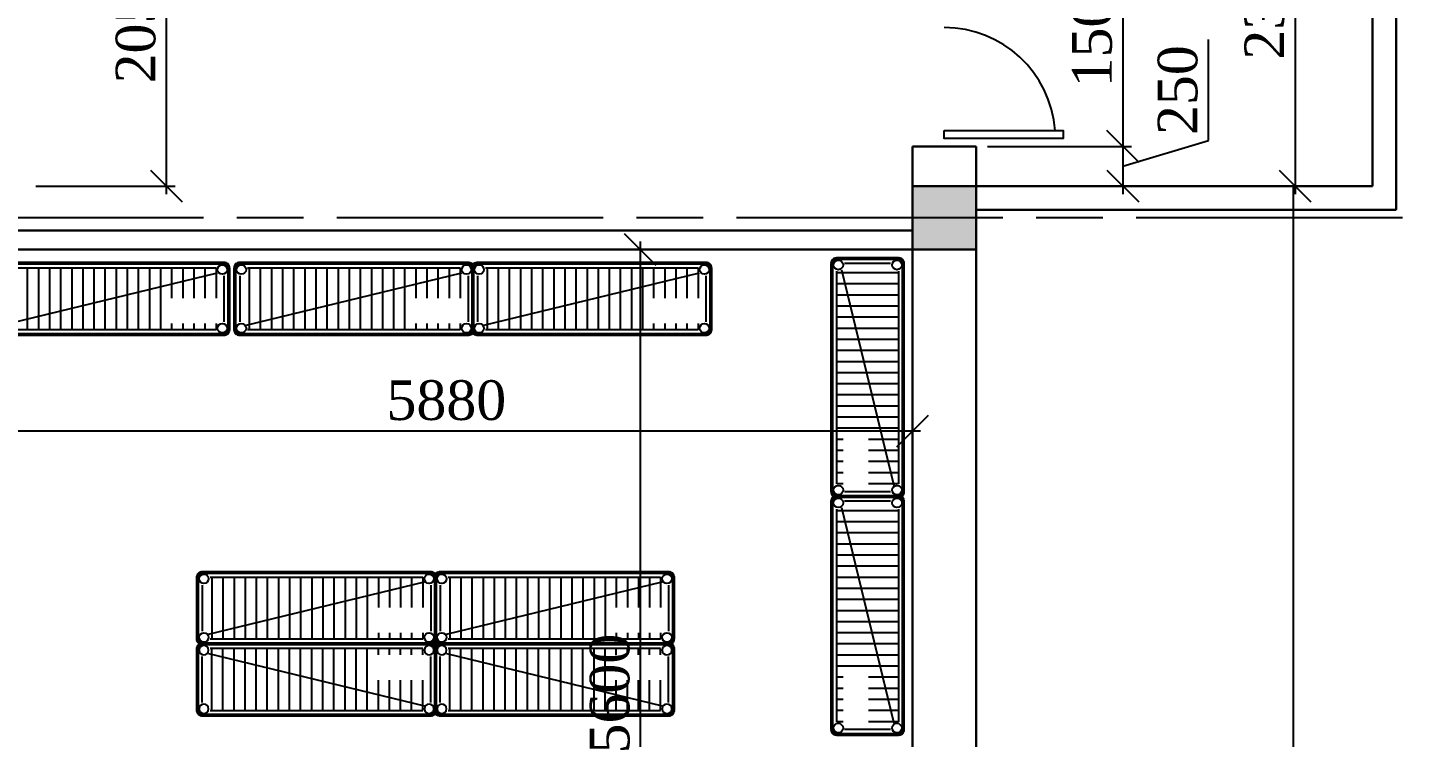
# Model space of a CAD drawing. Header units: inches. Extents: x 2870606 to 3671143, y -733551 to -473558.
# Drawn here: x 3184382 to 3193052, y -596622 to -592145 of the extents above; entities that cross this region are included whole.
import ezdxf

# ---------------------------------------------------------------- set-up
doc = ezdxf.new("R2010")
doc.units = ezdxf.units.IN
doc.header["$MEASUREMENT"] = 0
doc.linetypes.add('ACAD_ISO08W100', pattern=[36, 24, -3, 6, -3])
for name, color, linetype, lineweight in [('-DWG_ANA', 7, 'Continuous', 50), ('-DWG_DETAY1', 7, 'Continuous', 25), ('1', 7, 'Continuous', 18)]:
    doc.layers.add(name, color=color, linetype=linetype, lineweight=lineweight)
doc.styles.add('J~stule', font='dutch.ttf')
doc.dimstyles.new('J~style', dxfattribs={"dimscale": 100, "dimtxt": 2.5, "dimasz": 2, "dimexe": 0.55, "dimexo": 0.725, "dimtad": 1, "dimdec": 0, "dimdsep": 46, "dimtxsty": 'J~stule', "dimblk": 'OBLIQUE', "dimcen": 2, "dimdle": 0.5, "dimadec": 0, "dimazin": 0, "dimtfac": 1, "dimtdec": 0, "dimtmove": 0, "dimatfit": 3, "dimfxl": 1, "dimarcsym": 0})

# ---------------------------------------------------------------- blocks, each defined once
blk = doc.blocks.new('_Oblique')
at = {"color": 0, "linetype": 'ByBlock', "lineweight": -2}
blk.add_line((-0.5, -0.5), (0.5, 0.5), dxfattribs=at)
blk = doc.blocks.new('*D161')
at = {"color": 0, "lineweight": -2, "transparency": 16777216}
for p, q in [((3192375.1, -590745.2), (3192375.1, -593195.2)), ((3192637.5, -590795.2), (3192320.1, -590795.2)), ((3192637.6, -593145.2), (3192320.1, -593145.2))]:
    blk.add_line(p, q, dxfattribs=at)
at = {"layer": 'Defpoints', "color": 0, "lineweight": 35, "transparency": 16777216}
for p in [(3192710, -590795.2, -20.6), (3192375.1, -593145.2), (3192710.1, -593145.2)]:
    blk.add_point(p, dxfattribs=at)
at = {"color": 0, "lineweight": -2, "transparency": 16777216, "xscale": 200, "yscale": 200, "zscale": 200}
for p, rotation in [((3192375.1, -590795.2), 90), ((3192375.1, -593145.2), 270)]:
    blk.add_blockref('_Oblique', p, dxfattribs=dict(at, rotation=rotation))
at = {"color": 0, "transparency": 16777216, "insert": (3192182.4, -591970.2), "char_height": 250, "attachment_point": 5, "rotation": 90, "style": 'J~stule'}
blk.add_mtext('2350', dxfattribs=at)
blk = doc.blocks.new('*D163')
at = {"color": 0, "lineweight": -2, "transparency": 16777216}
for p, q in [((3191288.8, -591345.2), (3191288.8, -592945.1)), ((3190435.9, -591395.2), (3191343.8, -591395.2)), ((3190435.9, -592895.1), (3191343.8, -592895.1))]:
    blk.add_line(p, q, dxfattribs=at)
at = {"layer": 'Defpoints', "color": 0, "lineweight": 35, "transparency": 16777216}
for p in [(3190363.4, -591395.2, 912), (3190363.4, -592895.1, 861.5), (3191288.8, -592895.1)]:
    blk.add_point(p, dxfattribs=at)
at = {"color": 0, "lineweight": -2, "transparency": 16777216, "xscale": 200, "yscale": 200, "zscale": 200}
for p, rotation in [((3191288.8, -591395.2), 90), ((3191288.8, -592895.1), 270)]:
    blk.add_blockref('_Oblique', p, dxfattribs=dict(at, rotation=rotation))
at = {"color": 0, "transparency": 16777216, "insert": (3191096.1, -592145.2), "char_height": 250, "attachment_point": 5, "rotation": 90, "style": 'J~stule'}
blk.add_mtext('1500', dxfattribs=at)
blk = doc.blocks.new('*D164')
at = {"color": 0, "lineweight": -2, "transparency": 16777216}
for p, q in [((3191828.2, -592858.3), (3191828.2, -592221.6)), ((3190435.9, -592895.1), (3191343.8, -592895.1)), ((3191288.8, -592845.1), (3191288.8, -593195.2)), ((3191288.8, -593020.2), (3191828.2, -592858.3)), ((3190435.9, -593145.2), (3191343.8, -593145.2))]:
    blk.add_line(p, q, dxfattribs=at)
at = {"layer": 'Defpoints', "color": 0, "lineweight": 35, "transparency": 16777216}
for p in [(3190363.4, -592895.1, 1021.3), (3190363.4, -593145.2, 966.6), (3191288.8, -593145.2)]:
    blk.add_point(p, dxfattribs=at)
at = {"color": 0, "lineweight": -2, "transparency": 16777216, "xscale": 200, "yscale": 200, "zscale": 200}
for p, rotation in [((3191288.8, -592895.1), 90), ((3191288.8, -593145.2), 270)]:
    blk.add_blockref('_Oblique', p, dxfattribs=dict(at, rotation=rotation))
at = {"color": 0, "transparency": 16777216, "insert": (3191635.5, -592540), "char_height": 250, "attachment_point": 5, "rotation": 90, "style": 'J~stule'}
blk.add_mtext('250', dxfattribs=at)
blk = doc.blocks.new('*D187')
at = {"color": 0, "lineweight": -2, "transparency": 16777216}
for p, q in [((3184285.9, -591095.2), (3185313.1, -591095.2)), ((3185258.1, -593195.2), (3185258.1, -591045.2)), ((3184435.9, -593145.2), (3185313.1, -593145.2))]:
    blk.add_line(p, q, dxfattribs=at)
at = {"layer": 'Defpoints', "color": 0, "lineweight": 35, "transparency": 16777216}
for p in [(3184213.4, -591095.2), (3185258.1, -591095.2), (3184363.4, -593145.2)]:
    blk.add_point(p, dxfattribs=at)
at = {"color": 0, "lineweight": -2, "transparency": 16777216, "xscale": 200, "yscale": 200, "zscale": 200}
for p, rotation in [((3185258.1, -591095.2), 90), ((3185258.1, -593145.2), 270)]:
    blk.add_blockref('_Oblique', p, dxfattribs=dict(at, rotation=rotation))
at = {"color": 0, "transparency": 16777216, "insert": (3185065.4, -592120.2), "char_height": 250, "attachment_point": 5, "rotation": 90, "style": 'J~stule'}
blk.add_mtext('2050', dxfattribs=at)
blk = doc.blocks.new('1111dgr')
at = {"layer": '-DWG_ANA', "color": 0}
blk.add_lwpolyline([(-54212514, -157823672.4, 0.414214), (-54212484, -157823702.4), (-54212094, -157823702.4, 0.414214), (-54212064, -157823672.4), (-54212064, -157822232.4, 0.414214), (-54212094, -157822202.4), (-54212484, -157822202.4, 0.414214), (-54212514, -157822232.4)], format="xyb", close=True, dxfattribs=at)
at = {"layer": '-DWG_DETAY1', "color": 0}
for points in [[(-54212124, -157823632.4), (-54212454, -157822272.4)], [(-54212434, -157822232.4), (-54212144, -157822232.4)], [(-54212484, -157822282.4), (-54212294, -157822282.4)], [(-54212484, -157823622.4), (-54212484, -157822282.4)], [(-54212484, -157822352.4), (-54212294, -157822352.4)], [(-54212134, -157822282.4), (-54212094, -157822282.4)], [(-54212134, -157822352.4), (-54212094, -157822352.4)], [(-54212094, -157822282.4), (-54212094, -157823622.4)], [(-54212484, -157822422.4), (-54212294, -157822422.4)], [(-54212134, -157822422.4), (-54212094, -157822422.4)], [(-54212484, -157822492.4), (-54212294, -157822492.4)], [(-54212134, -157822492.4), (-54212094, -157822492.4)], [(-54212484, -157822562.4), (-54212294, -157822562.4)], [(-54212134, -157822562.4), (-54212094, -157822562.4)], [(-54212484, -157822632.4), (-54212094, -157822632.4)], [(-54212484, -157822702.4), (-54212094, -157822702.4)], [(-54212484, -157822772.4), (-54212094, -157822772.4)], [(-54212484, -157822842.4), (-54212094, -157822842.4)], [(-54212484, -157822912.4), (-54212094, -157822912.4)], [(-54212484, -157822982.4), (-54212094, -157822982.4)], [(-54212484, -157823052.4), (-54212094, -157823052.4)], [(-54212484, -157823122.4), (-54212094, -157823122.4)], [(-54212484, -157823192.4), (-54212094, -157823192.4)], [(-54212484, -157823262.4), (-54212094, -157823262.4)], [(-54212484, -157823332.4), (-54212094, -157823332.4)], [(-54212484, -157823402.4), (-54212094, -157823402.4)], [(-54212484, -157823472.4), (-54212094, -157823472.4)], [(-54212484, -157823542.4), (-54212094, -157823542.4)], [(-54212484, -157823612.4), (-54212094, -157823612.4)], [(-54212434, -157823672.4), (-54212144, -157823672.4)]]:
    blk.add_lwpolyline(points, dxfattribs=at)
for centre in [(-54212474, -157822242.4), (-54212104, -157822242.4), (-54212474, -157823662.4), (-54212104, -157823662.4)]:
    blk.add_circle(centre, 30, dxfattribs=at)
blk = doc.blocks.new('*D257')
at = {"color": 0, "lineweight": -2, "transparency": 16777216}
for p, q in [((3188247.4, -599195.2), (3188247.4, -593495.2)), ((3188737.8, -593545.2), (3188192.4, -593545.2)), ((3188536.9, -599145.2), (3188192.4, -599145.2))]:
    blk.add_line(p, q, dxfattribs=at)
at = {"layer": 'Defpoints', "color": 0, "lineweight": 35, "transparency": 16777216}
for p in [(3188247.4, -593545.2), (3188810.3, -593545.2), (3188609.4, -599145.2)]:
    blk.add_point(p, dxfattribs=at)
at = {"color": 0, "lineweight": -2, "transparency": 16777216, "xscale": 200, "yscale": 200, "zscale": 200}
for p, rotation in [((3188247.4, -593545.2), 90), ((3188247.4, -599145.2), 270)]:
    blk.add_blockref('_Oblique', p, dxfattribs=dict(at, rotation=rotation))
at = {"color": 0, "transparency": 16777216, "insert": (3188054.7, -596345.2), "char_height": 250, "attachment_point": 5, "rotation": 90, "style": 'J~stule'}
blk.add_mtext('5600', dxfattribs=at)
blk = doc.blocks.new('*D258')
at = {"color": 0, "lineweight": -2, "transparency": 16777216}
for p, q in [((3184083.4, -594428.5), (3184083.4, -594744.4)), ((3189963.4, -594428.5), (3189963.4, -594744.4)), ((3184033.4, -594689.4), (3190013.4, -594689.4))]:
    blk.add_line(p, q, dxfattribs=at)
at = {"layer": 'Defpoints', "color": 0, "lineweight": 35, "transparency": 16777216}
for p in [(3184083.4, -594356), (3189963.4, -594356), (3189963.4, -594689.4)]:
    blk.add_point(p, dxfattribs=at)
at = {"color": 0, "lineweight": -2, "transparency": 16777216, "xscale": 200, "yscale": 200, "zscale": 200, "rotation": 180}
blk.add_blockref('_Oblique', (3184083.4, -594689.4), dxfattribs=at)
at = {"color": 0, "lineweight": -2, "transparency": 16777216, "xscale": 200, "yscale": 200, "zscale": 200}
blk.add_blockref('_Oblique', (3189963.4, -594689.4), dxfattribs=at)
at = {"color": 0, "transparency": 16777216, "insert": (3187023.4, -594496.7), "char_height": 250, "attachment_point": 5, "style": 'J~stule'}
blk.add_mtext('5880', dxfattribs=at)

msp = doc.modelspace()

# ---------------------------------------------------------------- hatches: boundary and pattern name
h = msp.add_hatch(color=256)
h.dxf.hatch_style = 1
h.paths.add_polyline_path([(3190363.36, -593545.19), (3190363.36, -593145.19), (3189963.36, -593145.19), (3189963.36, -593545.19)])

# ---------------------------------------------------------------- linework, layer by layer
at = {"lineweight": 30}
for p, q in [((3192863.36, -587995.17, 30.31), (3192863.36, -593145.17, 30.31)), ((3193013.36, -587995.17, 30.31), (3193013.36, -593295.17, 30.31)), ((3189963.36, -592895.14, 109.33), (3190363.36, -592895.14, 109.33)), ((3190363.36, -593145.17, 54.66), (3192863.36, -593145.17, 54.66)), ((3190363.36, -593295.17, 54.66), (3193013.36, -593295.17, 54.66)), ((3184083.36, -593425.19), (3189963.36, -593425.19)), ((3183963.36, -593545.19), (3190363.36, -593545.19))]:
    msp.add_line(p, q, dxfattribs=at)
at = {"color": 252, "linetype": 'ACAD_ISO08W100', "ltscale": 70}
msp.add_line((3193052.28, -593345.19), (3127158.59, -593345.19), dxfattribs=at)
at = {"elevation": 109.33}
msp.add_lwpolyline([(3190163.36, -592795.14), (3190913.36, -592795.14), (3190913.36, -592845.14), (3190163.36, -592845.14)], close=True, dxfattribs=at)
at = {"lineweight": 30}
msp.add_lwpolyline([(3190363.36, -592895.14), (3190363.36, -593145.19), (3189963.36, -593145.19), (3189963.36, -592895.14)], dxfattribs=at)
msp.add_lwpolyline([(3189963.36, -593145.19), (3189963.36, -593545.19), (3190363.36, -593545.19), (3190363.36, -593145.19)], close=True)
msp.add_lwpolyline([(3190363.36, -600095.19), (3189963.36, -600095.19), (3189963.36, -593145.19), (3190363.36, -593145.19)], close=True, dxfattribs=at)
msp.add_lwpolyline([(3190363.36, -593145.19), (3192363.36, -593145.19), (3192363.36, -599545.19), (3190363.36, -599545.19)])
msp.add_arc((3190163.36, -592845.14, 109.33), 700, 4.096044, 90)

# ---------------------------------------------------------------- block references
at = {"layer": '1', "color": 152, "lineweight": 25}
for p, rotation in [((-51022609.26, -158417304.73, -911.97), 180), ((161007853.46, -54806145.32, -911.97), 270), ((161009392.85, -54806145.32, -911.97), 270), ((161010892.85, -54806145.32, -911.97), 270), ((-51022609.26, -158418804.73, -911.97), 180), ((161009157.08, -54808095.33, -911.97), 270), ((161010657.08, -54808095.33, -911.97), 270)]:
    msp.add_blockref('1111dgr', p, dxfattribs=dict(at, rotation=rotation))
at = {"layer": '1', "color": 152, "lineweight": 25, "xscale": -1, "rotation": 270}
for p in [(161009157.08, 53616032.64, -911.97), (161010657.08, 53616032.64, -911.97)]:
    msp.add_blockref('1111dgr', p, dxfattribs=at)

# ---------------------------------------------------------------- dimensions: what is measured, and where the dimension line sits
dim = msp.add_linear_dim(base=(3192375.08, -593145.17, 54.66), p1=(3192710.03, -590795.17, 34.04), p2=(3192710.1, -593145.17, 54.66), angle=90, dimstyle='J~style')
dim.commit()
dim.dimension.update_dxf_attribs({"geometry": '*D161', "text_midpoint": (3192182.38, -591970.17, 54.66)})
for base, p1, p2, override, picture, middle in [((3185258.09, -591095.19), (3184363.36, -593145.19), (3184213.36, -591095.19), {"dimdec": 1, "dimtdec": 1}, '*D187', (3185065.39, -592120.19)), ((3191288.83, -592895.14, -911.97), (3190363.36, -591395.19), (3190363.36, -592895.14, -50.47), {"dimtmove": 1}, '*D163', (3191096.13, -592145.17, -911.97)), ((3191288.83, -593145.17, -911.97), (3190363.36, -592895.14, 109.33), (3190363.36, -593145.17, 54.66), {"dimtmove": 1}, '*D164', (3191635.48, -592795.85, -911.97)), ((3188247.42, -593545.19), (3188609.43, -599145.19), (3188810.34, -593545.19), {"dimdec": 1, "dimtdec": 1}, '*D257', (3188054.72, -596345.19))]:
    dim = msp.add_linear_dim(base=base, p1=p1, p2=p2, angle=90, dimstyle='J~style', override=override)
    dim.commit()
    dim.dimension.update_dxf_attribs({"geometry": picture, "text_midpoint": middle})
dim = msp.add_linear_dim(base=(3189963.36, -594689.45), p1=(3184083.36, -594356), p2=(3189963.36, -594356), dimstyle='J~style', override={"dimdec": 1, "dimtdec": 1})
dim.commit()
dim.dimension.update_dxf_attribs({"geometry": '*D258', "text_midpoint": (3187023.36, -594496.75)})

doc.saveas('drawing.dxf')
